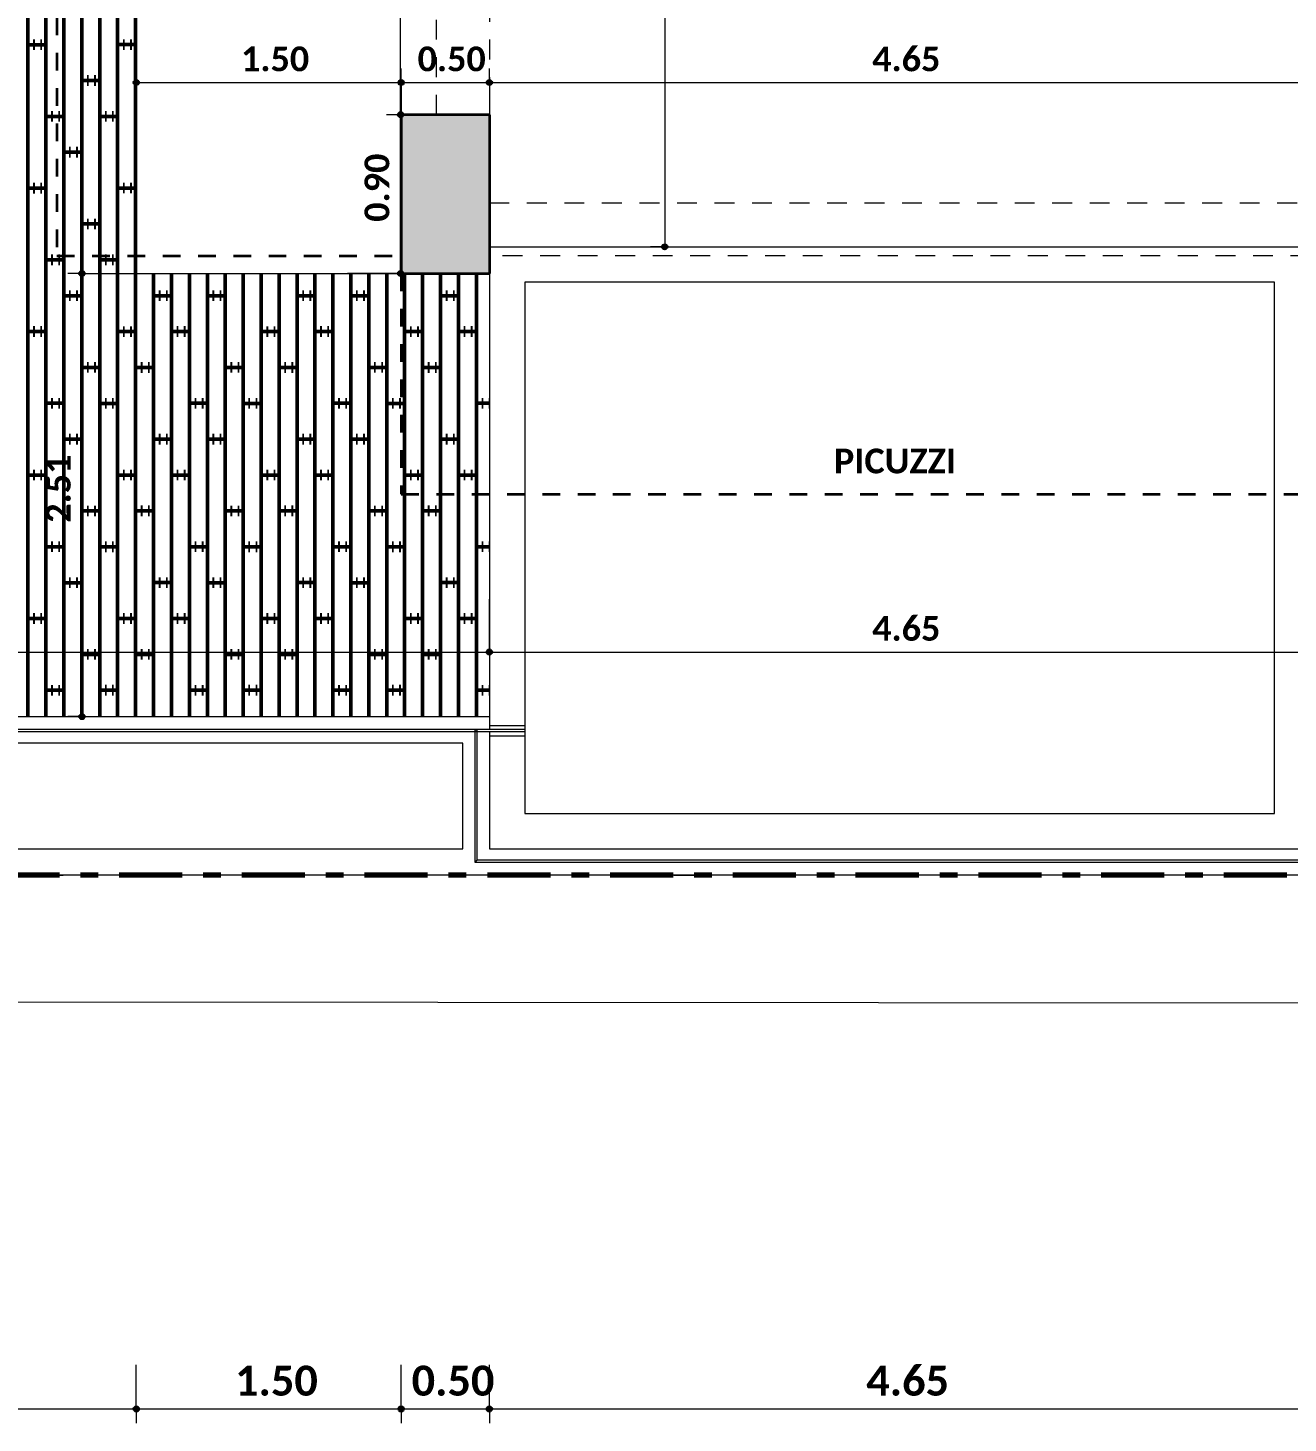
# Model space of a CAD drawing. Header units: metres. Extents: x -144 to 1000, y -717 to 29.
# Drawn here: x 500.57 to 507.7, y -574.64 to -566.73 of the extents above; entities that cross this region are included whole.
import ezdxf

# ---------------------------------------------------------------- set-up
doc = ezdxf.new("R2010")
doc.units = ezdxf.units.M
for name, pattern in [('Basculante', [0.11625, 0.075, -0.04125]), ('basculante modificado', [0.18, 0.1125, -0.0675]), ('Dash Dot 3_16_', [0.595313, 0.357187, -0.119063, 0, -0.119063])]:
    doc.linetypes.add(name, pattern=pattern)
doc.layers.get('0').update_dxf_attribs({"color": 1})
for name, color, linetype, lineweight in [('A-ANNO-DIMS', 1, 'Continuous', 9), ('A-DETL', 1, 'Continuous', 9), ('A-DETL-THIN', 1, 'Continuous', 9), ('A-FLOR', 2, 'Continuous', 9), ('A-FLOR-HRAL', 1, 'Continuous', 9), ('A-FLOR-PATT', 8, 'Continuous', 50), ('A-WALL', 4, 'Continuous', 9), ('G-ANNO-TEXT', 2, 'Continuous', 9), ('S-COLS', 7, 'Continuous', 9)]:
    doc.layers.add(name, color=color, linetype=linetype, lineweight=lineweight)
doc.styles.add('Calibri_B_1', font='calibrib.ttf', dxfattribs={"height": 0.135})
doc.styles.add('Calibri_B_4', font='calibrib.ttf', dxfattribs={"height": 0.1125})
doc.styles.add('Calibri_B_5', font='calibrib.ttf', dxfattribs={"height": 0.66})

# ---------------------------------------------------------------- blocks, each defined once
blk = doc.blocks.new('I')
at = {"layer": 'A-ANNO-DIMS', "lineweight": 25}
h = blk.add_hatch(color=256, dxfattribs=at)
edge = h.paths.add_edge_path()
edge.add_arc((497.4105, -505.378), 0.015, 0, 360)
h = blk.add_hatch(color=256, dxfattribs=at)
edge = h.paths.add_edge_path()
edge.add_arc((498.9107, -505.378), 0.015, 0, 360)
h = blk.add_hatch(color=256, dxfattribs=at)
edge = h.paths.add_edge_path()
edge.add_arc((498.9107, -505.378), 0.015, 0, 360)
h = blk.add_hatch(color=256, dxfattribs=at)
edge = h.paths.add_edge_path()
edge.add_arc((499.4107, -505.378), 0.015, 0, 360)
h = blk.add_hatch(color=256, dxfattribs=at)
edge = h.paths.add_edge_path()
edge.add_arc((499.4107, -505.378), 0.015, 0, 360)
h = blk.add_hatch(color=256, dxfattribs=at)
edge = h.paths.add_edge_path()
edge.add_arc((498.9075, -505.56), 0.015, 0, 360)
h = blk.add_hatch(color=256, dxfattribs=at)
edge = h.paths.add_edge_path()
edge.add_arc((498.9075, -505.56), 0.015, 0, 360)
h = blk.add_hatch(color=256, dxfattribs=at)
edge = h.paths.add_edge_path()
edge.add_arc((500.4036, -506.3084), 0.015, 0, 360)
h = blk.add_hatch(color=256, dxfattribs=at)
edge = h.paths.add_edge_path()
edge.add_arc((497.1026, -506.46), 0.015, 0, 360)
h = blk.add_hatch(color=256, dxfattribs=at)
edge = h.paths.add_edge_path()
edge.add_arc((497.1026, -506.46), 0.015, 0, 360)
h = blk.add_hatch(color=256, dxfattribs=at)
edge = h.paths.add_edge_path()
edge.add_arc((498.9075, -506.46), 0.015, 0, 360)
h = blk.add_hatch(color=256, dxfattribs=at)
edge = h.paths.add_edge_path()
edge.add_arc((499.4107, -508.6044), 0.015, 0, 360)
h = blk.add_hatch(color=256, dxfattribs=at)
edge = h.paths.add_edge_path()
edge.add_arc((499.4107, -508.6044), 0.015, 0, 360)
h = blk.add_hatch(color=256, dxfattribs=at)
edge = h.paths.add_edge_path()
edge.add_arc((497.1026, -508.97), 0.015, 0, 360)
h = blk.add_hatch(color=256, dxfattribs=at)
edge = h.paths.add_edge_path()
edge.add_arc((497.4105, -512.8929), 0.015, 0, 360)
h = blk.add_hatch(color=256, dxfattribs=at)
edge = h.paths.add_edge_path()
edge.add_arc((497.4105, -512.8929), 0.015, 0, 360)
h = blk.add_hatch(color=256, dxfattribs=at)
edge = h.paths.add_edge_path()
edge.add_arc((498.9107, -512.8929), 0.015, 0, 360)
h = blk.add_hatch(color=256, dxfattribs=at)
edge = h.paths.add_edge_path()
edge.add_arc((498.9107, -512.8929), 0.015, 0, 360)
h = blk.add_hatch(color=256, dxfattribs=at)
edge = h.paths.add_edge_path()
edge.add_arc((499.4107, -512.8929), 0.015, 0, 360)
h = blk.add_hatch(color=256, dxfattribs=at)
edge = h.paths.add_edge_path()
edge.add_arc((499.4107, -512.8929), 0.015, 0, 360)
at = {"layer": 'S-COLS', "true_color": 0x5b5b5b}
h = blk.add_hatch(color=251, dxfattribs=at)
h.paths.add_polyline_path([(498.9107, -506.46), (499.4107, -506.46), (499.4107, -505.56), (498.9107, -505.56), (498.9107, -506.3874)])
h.paths.add_polyline_path([(516.7105, -506.46), (517.2105, -506.46), (517.2105, -505.56), (516.7105, -505.56), (516.7105, -506.4599)])
h.paths.add_polyline_path([(506.7607, -506.4599), (507.1107, -506.4599), (507.1107, -505.5599), (506.6107, -505.5599), (506.6107, -506.4599)])
h.paths.add_polyline_path([(499.1855, -498.7599), (499.4106, -498.7599), (499.4106, -498.06), (498.9106, -498.06), (498.9106, -498.7599)])
h.paths.add_polyline_path([(517.2108, -498.7599), (517.2108, -498.06), (516.8108, -498.06), (516.8108, -498.7599), (517.0242, -498.7599)])
h.paths.add_polyline_path([(504.8107, -498.7599), (504.8103, -498.26), (503.1105, -498.26), (503.1105, -496.11), (504.8108, -496.11), (504.8103, -495.61), (502.8105, -495.6101), (502.8106, -498.7599), (504.8103, -498.7599)])
h.paths.add_polyline_path([(513.4108, -498.7599), (513.4106, -495.6099), (512.9108, -495.61), (512.9108, -498.7599), (513.4107, -498.7599)])
h.paths.add_polyline_path([(507.1107, -498.7599), (507.1107, -497.8599), (506.6107, -497.8599), (506.6107, -498.7599), (506.7617, -498.7599)])
h.paths.add_polyline_path([(506.6108, -496.51), (507.1108, -496.51), (507.1108, -495.61), (506.6108, -495.61), (506.6108, -496.11)])
h.paths.add_polyline_path([(499.1855, -496.31), (499.4105, -496.31), (499.4105, -495.6089), (498.9105, -495.61), (498.9105, -496.31)])
h.paths.add_polyline_path([(517.0864, -496.31), (517.2108, -496.31), (517.2108, -495.6089), (516.8108, -495.6089), (516.8108, -496.31), (517.0364, -496.31)])
h.paths.add_polyline_path([(516.7107, -487.61), (517.2107, -487.61), (517.2107, -486.7102), (516.7107, -486.7102), (516.7107, -486.7314)])
h.paths.add_polyline_path([(506.7617, -487.61), (507.1107, -487.61), (507.1107, -486.71), (506.6107, -486.71), (506.6107, -487.61), (506.6857, -487.61)])
h.paths.add_polyline_path([(499.92, -487.01), (500.0107, -487.01), (500.0107, -486.51), (499.1107, -486.51), (499.1107, -487.01), (499.8386, -487.01)])
at = {"layer": 'A-ANNO-DIMS'}
for p, q in [((497.1026, -500.4099), (497.1026, -506.46)), ((498.9075, -505.56), (498.9075, -500.4099)), ((500.4036, -500.4099), (500.4036, -506.3084)), ((497.4105, -505.378), (497.4105, -505.078)), ((498.9107, -505.378), (498.9107, -505.298)), ((498.9107, -505.378), (498.9107, -505.298)), ((499.4107, -505.378), (499.4107, -505.298)), ((499.4107, -505.378), (499.4107, -505.298)), ((497.4105, -505.378), (498.9107, -505.378)), ((497.4105, -505.378), (497.4105, -505.458)), ((498.9107, -505.378), (498.9107, -505.678)), ((498.9107, -505.378), (499.4107, -505.378)), ((498.9107, -505.378), (498.9107, -505.678)), ((499.4107, -505.378), (499.4107, -505.678)), ((499.4107, -505.378), (504.0605, -505.378)), ((499.4107, -505.378), (499.4107, -505.678)), ((498.9075, -505.56), (498.8275, -505.56)), ((498.9075, -505.56), (498.8275, -505.56)), ((498.9075, -506.46), (498.9075, -505.56)), ((498.9075, -505.56), (499.2075, -505.56)), ((498.9075, -505.56), (499.2075, -505.56)), ((500.4036, -506.3084), (500.3236, -506.3084)), ((500.4036, -506.3084), (500.7036, -506.3084)), ((497.1026, -506.46), (497.0226, -506.46)), ((497.1026, -506.46), (497.0226, -506.46)), ((497.1026, -506.46), (497.4026, -506.46)), ((497.1026, -506.46), (497.1026, -508.97)), ((497.1026, -506.46), (497.4026, -506.46)), ((498.9075, -506.46), (498.6075, -506.46)), ((498.9075, -506.46), (498.9875, -506.46)), ((499.4107, -508.6044), (499.4107, -508.3044)), ((499.4107, -508.6044), (499.4107, -508.3044)), ((493.7121, -508.6044), (499.4107, -508.6044)), ((499.4107, -508.6044), (499.4107, -508.6844)), ((499.4107, -508.6044), (504.0605, -508.6044)), ((499.4107, -508.6044), (499.4107, -508.6844)), ((496.7788, -508.97), (496.8588, -508.97)), ((497.1026, -508.97), (497.0226, -508.97)), ((497.1026, -508.97), (497.4026, -508.97)), ((497.4105, -512.8929), (497.4105, -512.6429)), ((497.4105, -512.8929), (497.4105, -512.6429)), ((498.9107, -512.8929), (498.9107, -512.6429)), ((498.9107, -512.8929), (498.9107, -512.6429)), ((499.4107, -512.8929), (499.4107, -512.6429)), ((499.4107, -512.8929), (499.4107, -512.6429)), ((493.497, -512.8929), (497.4105, -512.8929)), ((497.4105, -512.8929), (497.4105, -512.9729)), ((497.4105, -512.8929), (498.9107, -512.8929)), ((497.4105, -512.8929), (497.4105, -512.9729)), ((498.9107, -512.8929), (498.9107, -512.9729)), ((498.9107, -512.8929), (499.4107, -512.8929)), ((498.9107, -512.8929), (498.9107, -512.9729)), ((499.4107, -512.8929), (499.4107, -512.9729)), ((499.4107, -512.8929), (504.0605, -512.8929)), ((499.4107, -512.8929), (499.4107, -512.9729))]:
    blk.add_line(p, q, dxfattribs=at)
at = {"layer": 'A-ANNO-DIMS', "color": 5, "true_color": 0x0000ff}
blk.add_line((522.0056, -510.6083), (491.1437, -510.584), dxfattribs=at)
at = {"layer": 'A-ANNO-DIMS', "lineweight": 25}
for centre in [(497.4105, -505.378), (498.9107, -505.378), (498.9107, -505.378), (499.4107, -505.378), (499.4107, -505.378), (498.9075, -505.56), (498.9075, -505.56), (500.4036, -506.3084), (497.1026, -506.46), (497.1026, -506.46), (498.9075, -506.46), (499.4107, -508.6044), (499.4107, -508.6044), (497.1026, -508.97), (497.4105, -512.8929), (497.4105, -512.8929), (498.9107, -512.8929), (498.9107, -512.8929), (499.4107, -512.8929), (499.4107, -512.8929)]:
    blk.add_circle(centre, 0.015, dxfattribs=at)
at = {"layer": 'A-DETL', "color": 7, "linetype": 'Basculante', "lineweight": 35}
for p, q in [((496.9605, -498.6099), (496.9605, -506.3589)), ((496.9605, -506.3589), (498.9107, -506.3589)), ((498.9107, -506.46), (498.9107, -507.7099)), ((498.9107, -507.7099), (517.2105, -507.7099))]:
    blk.add_line(p, q, dxfattribs=at)
at = {"layer": 'A-DETL', "color": 7, "linetype": 'basculante modificado'}
for p, q in [((499.1107, -505.5599), (499.1107, -498.7599)), ((499.4107, -498.7599), (499.4107, -505.5599)), ((499.4107, -506.0589), (506.6107, -506.0589)), ((506.6107, -506.3589), (499.4107, -506.3589))]:
    blk.add_line(p, q, dxfattribs=at)
at = {"layer": 'A-DETL', "color": 253, "true_color": 0xb6b6b6}
for p, q in [((500.5341, -507.7099), (500.5741, -507.7099)), ((496.9357, -509.8685), (496.9957, -509.8685)), ((496.9357, -509.8685), (496.9957, -509.8685)), ((500.4557, -509.8685), (500.6557, -509.8685)), ((500.4557, -509.8685), (500.6557, -509.8685))]:
    blk.add_line(p, q, dxfattribs=at)
at = {"layer": 'A-DETL', "color": 7, "linetype": 'Dash Dot 3_16_', "lineweight": 70}
blk.add_line((522.0062, -509.8685), (491.1443, -509.8685), dxfattribs=at)
at = {"layer": 'A-DETL-THIN'}
for p, q in [((503.8571, -506.5084), (499.6107, -506.5084)), ((499.6107, -506.5084), (499.6107, -509.5185)), ((503.8571, -509.5185), (503.8571, -506.5084)), ((499.6107, -509.5185), (503.8571, -509.5185))]:
    blk.add_line(p, q, dxfattribs=at)
at = {"layer": 'A-FLOR'}
for p, q in [((497.4105, -500.4099), (497.4105, -506.46)), ((497.4105, -506.46), (498.9107, -506.46)), ((499.4107, -506.46), (499.4107, -508.97))]:
    blk.add_line(p, q, dxfattribs=at)
at = {"layer": 'A-FLOR-HRAL'}
for p, q in [((499.6107, -509.044), (493.6119, -509.044)), ((499.3297, -509.045), (499.3417, -509.045)), ((499.3297, -509.796), (499.3297, -509.045)), ((499.3417, -509.784), (499.3417, -509.045)), ((499.4107, -509.02), (499.6107, -509.02)), ((499.6107, -509.056), (493.596, -509.056)), ((499.4107, -509.08), (499.6107, -509.08)), ((499.3297, -509.796), (499.3417, -509.784)), ((504.1457, -509.796), (499.3297, -509.796)), ((504.1337, -509.784), (499.3417, -509.784))]:
    blk.add_line(p, q, dxfattribs=at)
at = {"layer": 'A-FLOR-PATT', "color": 8, "true_color": 0x808080, "transparency": 33554559}
for p, q in [((496.7971, -499.3599), (496.7971, -508.97)), ((496.8987, -499.3599), (496.8987, -508.97)), ((497.0003, -499.3599), (497.0003, -508.97)), ((497.1019, -499.3599), (497.1019, -508.97)), ((497.2035, -499.3599), (497.2035, -508.97)), ((497.3051, -499.3599), (497.3051, -508.97)), ((497.4067, -499.3599), (497.4067, -508.97)), ((496.7971, -505.1637), (496.8987, -505.1637)), ((496.8271, -505.1429), (496.8355, -505.1429)), ((496.8678, -505.1429), (496.8761, -505.1429)), ((497.3045, -505.1633), (497.4061, -505.1633)), ((497.3355, -505.1433), (497.3439, -505.1433)), ((497.3762, -505.1433), (497.3845, -505.1433)), ((496.8271, -505.1837), (496.8355, -505.1837)), ((496.8678, -505.1837), (496.8761, -505.1837)), ((497.3355, -505.1833), (497.3439, -505.1833)), ((497.3762, -505.1833), (497.3845, -505.1833)), ((497.1013, -505.3665), (497.2029, -505.3665)), ((497.1323, -505.3465), (497.1407, -505.3465)), ((497.1323, -505.3865), (497.1407, -505.3865)), ((497.173, -505.3465), (497.1813, -505.3465)), ((497.173, -505.3865), (497.1813, -505.3865)), ((497.4067, -505.3669), (497.4105, -505.3669)), ((496.8981, -505.5697), (496.9997, -505.5697)), ((496.9291, -505.5497), (496.9375, -505.5497)), ((496.9698, -505.5497), (496.9781, -505.5497)), ((497.2035, -505.5701), (497.3051, -505.5701)), ((497.2335, -505.5493), (497.2419, -505.5493)), ((497.2742, -505.5493), (497.2825, -505.5493)), ((496.9291, -505.5897), (496.9375, -505.5897)), ((496.9698, -505.5897), (496.9781, -505.5897)), ((497.2335, -505.5901), (497.2419, -505.5901)), ((497.2742, -505.5901), (497.2825, -505.5901)), ((497.0003, -505.7733), (497.1019, -505.7733)), ((497.0303, -505.7525), (497.0387, -505.7525)), ((497.0303, -505.7933), (497.0387, -505.7933)), ((497.071, -505.7525), (497.0793, -505.7525)), ((497.071, -505.7933), (497.0793, -505.7933)), ((496.8271, -505.9557), (496.8355, -505.9557)), ((496.8678, -505.9557), (496.8761, -505.9557)), ((497.3355, -505.9561), (497.3439, -505.9561)), ((497.3762, -505.9561), (497.3845, -505.9561)), ((496.7971, -505.9765), (496.8987, -505.9765)), ((496.8271, -505.9965), (496.8355, -505.9965)), ((496.8678, -505.9965), (496.8761, -505.9965)), ((497.3045, -505.9761), (497.4061, -505.9761)), ((497.3355, -505.9961), (497.3439, -505.9961)), ((497.3762, -505.9961), (497.3845, -505.9961)), ((497.1013, -506.1793), (497.2029, -506.1793)), ((497.1323, -506.1593), (497.1407, -506.1593)), ((497.1323, -506.1993), (497.1407, -506.1993)), ((497.173, -506.1593), (497.1813, -506.1593)), ((497.173, -506.1993), (497.1813, -506.1993)), ((497.4067, -506.1797), (497.4105, -506.1797)), ((496.8981, -506.3825), (496.9997, -506.3825)), ((496.9291, -506.3625), (496.9375, -506.3625)), ((496.9291, -506.4025), (496.9375, -506.4025)), ((496.9698, -506.3625), (496.9781, -506.3625)), ((496.9698, -506.4025), (496.9781, -506.4025)), ((497.2035, -506.3829), (497.3051, -506.3829)), ((497.2335, -506.3621), (497.2419, -506.3621)), ((497.2335, -506.4029), (497.2419, -506.4029)), ((497.2742, -506.3621), (497.2825, -506.3621)), ((497.2742, -506.4029), (497.2825, -506.4029)), ((497.5083, -506.46), (497.5083, -508.97)), ((497.6099, -506.46), (497.6099, -508.97)), ((497.7115, -506.46), (497.7115, -508.97)), ((497.8131, -506.46), (497.8131, -508.97)), ((497.9147, -506.46), (497.9147, -508.97)), ((498.0163, -506.46), (498.0163, -508.97)), ((498.1179, -506.46), (498.1179, -508.97)), ((498.2195, -506.46), (498.2195, -508.97)), ((498.3211, -506.46), (498.3211, -508.97)), ((498.4227, -506.46), (498.4227, -508.97)), ((498.5243, -506.46), (498.5243, -508.97)), ((498.6259, -506.46), (498.6259, -508.97)), ((498.7275, -506.46), (498.7275, -508.97)), ((498.8291, -506.46), (498.8291, -508.97)), ((498.9307, -506.46), (498.9307, -508.97)), ((499.0323, -506.46), (499.0323, -508.97)), ((499.1339, -506.46), (499.1339, -508.97)), ((499.2355, -506.46), (499.2355, -508.97)), ((499.3371, -506.46), (499.3371, -508.97)), ((497.0003, -506.5861), (497.1019, -506.5861)), ((497.0303, -506.5653), (497.0387, -506.5653)), ((497.071, -506.5653), (497.0793, -506.5653)), ((497.5077, -506.5857), (497.6093, -506.5857)), ((497.5387, -506.5657), (497.5471, -506.5657)), ((497.5794, -506.5657), (497.5877, -506.5657)), ((497.8131, -506.5861), (497.9147, -506.5861)), ((497.8431, -506.5653), (497.8515, -506.5653)), ((497.8838, -506.5653), (497.8921, -506.5653)), ((498.3205, -506.5857), (498.4221, -506.5857)), ((498.3515, -506.5657), (498.3599, -506.5657)), ((498.3922, -506.5657), (498.4005, -506.5657)), ((498.6259, -506.5861), (498.7275, -506.5861)), ((498.6559, -506.5653), (498.6643, -506.5653)), ((498.6966, -506.5653), (498.7049, -506.5653)), ((499.1333, -506.5857), (499.2349, -506.5857)), ((499.1643, -506.5657), (499.1727, -506.5657)), ((499.205, -506.5657), (499.2133, -506.5657)), ((497.0303, -506.6061), (497.0387, -506.6061)), ((497.071, -506.6061), (497.0793, -506.6061)), ((497.5387, -506.6057), (497.5471, -506.6057)), ((497.5794, -506.6057), (497.5877, -506.6057)), ((497.8431, -506.6061), (497.8515, -506.6061)), ((497.8838, -506.6061), (497.8921, -506.6061)), ((498.3515, -506.6057), (498.3599, -506.6057)), ((498.3922, -506.6057), (498.4005, -506.6057)), ((498.6559, -506.6061), (498.6643, -506.6061)), ((498.6966, -506.6061), (498.7049, -506.6061)), ((499.1643, -506.6057), (499.1727, -506.6057)), ((499.205, -506.6057), (499.2133, -506.6057)), ((496.7971, -506.7893), (496.8987, -506.7893)), ((496.8271, -506.7685), (496.8355, -506.7685)), ((496.8271, -506.8093), (496.8355, -506.8093)), ((496.8678, -506.7685), (496.8761, -506.7685)), ((496.8678, -506.8093), (496.8761, -506.8093)), ((497.3045, -506.7889), (497.4061, -506.7889)), ((497.3355, -506.7689), (497.3439, -506.7689)), ((497.3355, -506.8089), (497.3439, -506.8089)), ((497.3762, -506.7689), (497.3845, -506.7689)), ((497.3762, -506.8089), (497.3845, -506.8089)), ((497.6099, -506.7893), (497.7115, -506.7893)), ((497.6399, -506.7685), (497.6483, -506.7685)), ((497.6399, -506.8093), (497.6483, -506.8093)), ((497.6806, -506.7685), (497.6889, -506.7685)), ((497.6806, -506.8093), (497.6889, -506.8093)), ((498.1173, -506.7889), (498.2189, -506.7889)), ((498.1483, -506.7689), (498.1567, -506.7689)), ((498.1483, -506.8089), (498.1567, -506.8089)), ((498.189, -506.7689), (498.1973, -506.7689)), ((498.189, -506.8089), (498.1973, -506.8089)), ((498.4227, -506.7893), (498.5243, -506.7893)), ((498.4527, -506.7685), (498.4611, -506.7685)), ((498.4527, -506.8093), (498.4611, -506.8093)), ((498.4934, -506.7685), (498.5017, -506.7685)), ((498.4934, -506.8093), (498.5017, -506.8093)), ((498.9301, -506.7889), (499.0317, -506.7889)), ((498.9611, -506.7689), (498.9695, -506.7689)), ((498.9611, -506.8089), (498.9695, -506.8089)), ((499.0018, -506.7689), (499.0101, -506.7689)), ((499.0018, -506.8089), (499.0101, -506.8089)), ((499.2355, -506.7893), (499.3371, -506.7893)), ((499.2655, -506.7685), (499.2739, -506.7685)), ((499.2655, -506.8093), (499.2739, -506.8093)), ((499.3062, -506.7685), (499.3145, -506.7685)), ((499.3062, -506.8093), (499.3145, -506.8093)), ((497.1013, -506.9921), (497.2029, -506.9921)), ((497.1323, -506.9721), (497.1407, -506.9721)), ((497.173, -506.9721), (497.1813, -506.9721)), ((497.4067, -506.9925), (497.5083, -506.9925)), ((497.4367, -506.9717), (497.4451, -506.9717)), ((497.4774, -506.9717), (497.4857, -506.9717)), ((497.9141, -506.9921), (498.0157, -506.9921)), ((497.9451, -506.9721), (497.9535, -506.9721)), ((497.9858, -506.9721), (497.9941, -506.9721)), ((498.2195, -506.9925), (498.3211, -506.9925)), ((498.2495, -506.9717), (498.2579, -506.9717)), ((498.2902, -506.9717), (498.2985, -506.9717)), ((498.7269, -506.9921), (498.8285, -506.9921)), ((498.7579, -506.9721), (498.7663, -506.9721)), ((498.7986, -506.9721), (498.8069, -506.9721)), ((499.0323, -506.9925), (499.1339, -506.9925)), ((499.0623, -506.9717), (499.0707, -506.9717)), ((499.103, -506.9717), (499.1113, -506.9717)), ((497.1323, -507.0121), (497.1407, -507.0121)), ((497.173, -507.0121), (497.1813, -507.0121)), ((497.4367, -507.0125), (497.4451, -507.0125)), ((497.4774, -507.0125), (497.4857, -507.0125)), ((497.9451, -507.0121), (497.9535, -507.0121)), ((497.9858, -507.0121), (497.9941, -507.0121)), ((498.2495, -507.0125), (498.2579, -507.0125)), ((498.2902, -507.0125), (498.2985, -507.0125)), ((498.7579, -507.0121), (498.7663, -507.0121)), ((498.7986, -507.0121), (498.8069, -507.0121)), ((499.0623, -507.0125), (499.0707, -507.0125)), ((499.103, -507.0125), (499.1113, -507.0125)), ((496.8981, -507.1953), (496.9997, -507.1953)), ((496.9291, -507.1753), (496.9375, -507.1753)), ((496.9291, -507.2153), (496.9375, -507.2153)), ((496.9698, -507.1753), (496.9781, -507.1753)), ((496.9698, -507.2153), (496.9781, -507.2153)), ((497.2035, -507.1957), (497.3051, -507.1957)), ((497.2335, -507.1749), (497.2419, -507.1749)), ((497.2335, -507.2157), (497.2419, -507.2157)), ((497.2742, -507.1749), (497.2825, -507.1749)), ((497.2742, -507.2157), (497.2825, -507.2157)), ((497.7109, -507.1953), (497.8125, -507.1953)), ((497.7419, -507.1753), (497.7503, -507.1753)), ((497.7419, -507.2153), (497.7503, -507.2153)), ((497.7826, -507.1753), (497.7909, -507.1753)), ((497.7826, -507.2153), (497.7909, -507.2153)), ((498.0163, -507.1957), (498.1179, -507.1957)), ((498.0463, -507.1749), (498.0547, -507.1749)), ((498.0463, -507.2157), (498.0547, -507.2157)), ((498.087, -507.1749), (498.0953, -507.1749)), ((498.087, -507.2157), (498.0953, -507.2157)), ((498.5237, -507.1953), (498.6253, -507.1953)), ((498.5547, -507.1753), (498.5631, -507.1753)), ((498.5547, -507.2153), (498.5631, -507.2153)), ((498.5954, -507.1753), (498.6037, -507.1753)), ((498.5954, -507.2153), (498.6037, -507.2153)), ((498.8291, -507.1957), (498.9307, -507.1957)), ((498.8591, -507.1749), (498.8675, -507.1749)), ((498.8591, -507.2157), (498.8675, -507.2157)), ((498.8998, -507.1749), (498.9081, -507.1749)), ((498.8998, -507.2157), (498.9081, -507.2157)), ((499.3365, -507.1953), (499.4107, -507.1953)), ((499.3675, -507.1753), (499.3759, -507.1753)), ((499.3675, -507.2153), (499.3759, -507.2153)), ((499.4082, -507.1753), (499.4107, -507.1753)), ((499.4082, -507.2153), (499.4107, -507.2153)), ((497.0303, -507.3781), (497.0387, -507.3781)), ((497.071, -507.3781), (497.0793, -507.3781)), ((497.5387, -507.3785), (497.5471, -507.3785)), ((497.5794, -507.3785), (497.5877, -507.3785)), ((497.8431, -507.3781), (497.8515, -507.3781)), ((497.8838, -507.3781), (497.8921, -507.3781)), ((498.3515, -507.3785), (498.3599, -507.3785)), ((498.3922, -507.3785), (498.4005, -507.3785)), ((498.6559, -507.3781), (498.6643, -507.3781)), ((498.6966, -507.3781), (498.7049, -507.3781)), ((499.1643, -507.3785), (499.1727, -507.3785)), ((499.205, -507.3785), (499.2133, -507.3785)), ((497.0003, -507.3989), (497.1019, -507.3989)), ((497.0303, -507.4189), (497.0387, -507.4189)), ((497.071, -507.4189), (497.0793, -507.4189)), ((497.5077, -507.3985), (497.6093, -507.3985)), ((497.5387, -507.4185), (497.5471, -507.4185)), ((497.5794, -507.4185), (497.5877, -507.4185)), ((497.8131, -507.3989), (497.9147, -507.3989)), ((497.8431, -507.4189), (497.8515, -507.4189)), ((497.8838, -507.4189), (497.8921, -507.4189)), ((498.3205, -507.3985), (498.4221, -507.3985)), ((498.3515, -507.4185), (498.3599, -507.4185)), ((498.3922, -507.4185), (498.4005, -507.4185)), ((498.6259, -507.3989), (498.7275, -507.3989)), ((498.6559, -507.4189), (498.6643, -507.4189)), ((498.6966, -507.4189), (498.7049, -507.4189)), ((499.1333, -507.3985), (499.2349, -507.3985)), ((499.1643, -507.4185), (499.1727, -507.4185)), ((499.205, -507.4185), (499.2133, -507.4185)), ((496.7971, -507.6021), (496.8987, -507.6021)), ((496.8271, -507.5813), (496.8355, -507.5813)), ((496.8271, -507.6221), (496.8355, -507.6221)), ((496.8678, -507.5813), (496.8761, -507.5813)), ((496.8678, -507.6221), (496.8761, -507.6221)), ((497.3045, -507.6017), (497.4061, -507.6017)), ((497.3355, -507.5817), (497.3439, -507.5817)), ((497.3355, -507.6217), (497.3439, -507.6217)), ((497.3762, -507.5817), (497.3845, -507.5817)), ((497.3762, -507.6217), (497.3845, -507.6217)), ((497.6099, -507.6021), (497.7115, -507.6021)), ((497.6399, -507.5813), (497.6483, -507.5813)), ((497.6399, -507.6221), (497.6483, -507.6221)), ((497.6806, -507.5813), (497.6889, -507.5813)), ((497.6806, -507.6221), (497.6889, -507.6221)), ((498.1173, -507.6017), (498.2189, -507.6017)), ((498.1483, -507.5817), (498.1567, -507.5817)), ((498.1483, -507.6217), (498.1567, -507.6217)), ((498.189, -507.5817), (498.1973, -507.5817)), ((498.189, -507.6217), (498.1973, -507.6217)), ((498.4227, -507.6021), (498.5243, -507.6021)), ((498.4527, -507.5813), (498.4611, -507.5813)), ((498.4527, -507.6221), (498.4611, -507.6221)), ((498.4934, -507.5813), (498.5017, -507.5813)), ((498.4934, -507.6221), (498.5017, -507.6221)), ((498.9301, -507.6017), (499.0317, -507.6017)), ((498.9611, -507.5817), (498.9695, -507.5817)), ((498.9611, -507.6217), (498.9695, -507.6217)), ((499.0018, -507.5817), (499.0101, -507.5817)), ((499.0018, -507.6217), (499.0101, -507.6217)), ((499.2355, -507.6021), (499.3371, -507.6021)), ((499.2655, -507.5813), (499.2739, -507.5813)), ((499.2655, -507.6221), (499.2739, -507.6221)), ((499.3062, -507.5813), (499.3145, -507.5813)), ((499.3062, -507.6221), (499.3145, -507.6221)), ((497.4367, -507.7845), (497.4451, -507.7845)), ((497.4774, -507.7845), (497.4857, -507.7845)), ((498.2495, -507.7845), (498.2579, -507.7845)), ((498.2902, -507.7845), (498.2985, -507.7845)), ((499.0623, -507.7845), (499.0707, -507.7845)), ((499.103, -507.7845), (499.1113, -507.7845)), ((497.1013, -507.8049), (497.2029, -507.8049)), ((497.1323, -507.7849), (497.1407, -507.7849)), ((497.1323, -507.8249), (497.1407, -507.8249)), ((497.173, -507.7849), (497.1813, -507.7849)), ((497.173, -507.8249), (497.1813, -507.8249)), ((497.4067, -507.8053), (497.5083, -507.8053)), ((497.4367, -507.8253), (497.4451, -507.8253)), ((497.4774, -507.8253), (497.4857, -507.8253)), ((497.9141, -507.8049), (498.0157, -507.8049)), ((497.9451, -507.7849), (497.9535, -507.7849)), ((497.9451, -507.8249), (497.9535, -507.8249)), ((497.9858, -507.7849), (497.9941, -507.7849)), ((497.9858, -507.8249), (497.9941, -507.8249)), ((498.2195, -507.8053), (498.3211, -507.8053)), ((498.2495, -507.8253), (498.2579, -507.8253)), ((498.2902, -507.8253), (498.2985, -507.8253)), ((498.7269, -507.8049), (498.8285, -507.8049)), ((498.7579, -507.7849), (498.7663, -507.7849)), ((498.7579, -507.8249), (498.7663, -507.8249)), ((498.7986, -507.7849), (498.8069, -507.7849)), ((498.7986, -507.8249), (498.8069, -507.8249)), ((499.0323, -507.8053), (499.1339, -507.8053)), ((499.0623, -507.8253), (499.0707, -507.8253)), ((499.103, -507.8253), (499.1113, -507.8253)), ((496.8981, -508.0081), (496.9997, -508.0081)), ((496.9291, -507.9881), (496.9375, -507.9881)), ((496.9698, -507.9881), (496.9781, -507.9881)), ((497.2035, -508.0085), (497.3051, -508.0085)), ((497.2335, -507.9877), (497.2419, -507.9877)), ((497.2742, -507.9877), (497.2825, -507.9877)), ((497.7109, -508.0081), (497.8125, -508.0081)), ((497.7419, -507.9881), (497.7503, -507.9881)), ((497.7826, -507.9881), (497.7909, -507.9881)), ((498.0163, -508.0085), (498.1179, -508.0085)), ((498.0463, -507.9877), (498.0547, -507.9877)), ((498.087, -507.9877), (498.0953, -507.9877)), ((498.5237, -508.0081), (498.6253, -508.0081)), ((498.5547, -507.9881), (498.5631, -507.9881)), ((498.5954, -507.9881), (498.6037, -507.9881)), ((498.8291, -508.0085), (498.9307, -508.0085)), ((498.8591, -507.9877), (498.8675, -507.9877)), ((498.8998, -507.9877), (498.9081, -507.9877)), ((499.3365, -508.0081), (499.4107, -508.0081)), ((499.3675, -507.9881), (499.3759, -507.9881)), ((499.4082, -507.9881), (499.4107, -507.9881)), ((496.9291, -508.0281), (496.9375, -508.0281)), ((496.9698, -508.0281), (496.9781, -508.0281)), ((497.2335, -508.0285), (497.2419, -508.0285)), ((497.2742, -508.0285), (497.2825, -508.0285)), ((497.7419, -508.0281), (497.7503, -508.0281)), ((497.7826, -508.0281), (497.7909, -508.0281)), ((498.0463, -508.0285), (498.0547, -508.0285)), ((498.087, -508.0285), (498.0953, -508.0285)), ((498.5547, -508.0281), (498.5631, -508.0281)), ((498.5954, -508.0281), (498.6037, -508.0281)), ((498.8591, -508.0285), (498.8675, -508.0285)), ((498.8998, -508.0285), (498.9081, -508.0285)), ((499.3675, -508.0281), (499.3759, -508.0281)), ((499.4082, -508.0281), (499.4107, -508.0281)), ((497.0003, -508.2117), (497.1019, -508.2117)), ((497.0303, -508.1909), (497.0387, -508.1909)), ((497.0303, -508.2317), (497.0387, -508.2317)), ((497.071, -508.1909), (497.0793, -508.1909)), ((497.071, -508.2317), (497.0793, -508.2317)), ((497.5077, -508.2113), (497.6093, -508.2113)), ((497.5387, -508.1913), (497.5471, -508.1913)), ((497.5387, -508.2313), (497.5471, -508.2313)), ((497.5794, -508.1913), (497.5877, -508.1913)), ((497.5794, -508.2313), (497.5877, -508.2313)), ((497.8131, -508.2117), (497.9147, -508.2117)), ((497.8431, -508.1909), (497.8515, -508.1909)), ((497.8431, -508.2317), (497.8515, -508.2317)), ((497.8838, -508.1909), (497.8921, -508.1909)), ((497.8838, -508.2317), (497.8921, -508.2317)), ((498.3205, -508.2113), (498.4221, -508.2113)), ((498.3515, -508.1913), (498.3599, -508.1913)), ((498.3515, -508.2313), (498.3599, -508.2313)), ((498.3922, -508.1913), (498.4005, -508.1913)), ((498.3922, -508.2313), (498.4005, -508.2313)), ((498.6259, -508.2117), (498.7275, -508.2117)), ((498.6559, -508.1909), (498.6643, -508.1909)), ((498.6559, -508.2317), (498.6643, -508.2317)), ((498.6966, -508.1909), (498.7049, -508.1909)), ((498.6966, -508.2317), (498.7049, -508.2317)), ((499.1333, -508.2113), (499.2349, -508.2113)), ((499.1643, -508.1913), (499.1727, -508.1913)), ((499.1643, -508.2313), (499.1727, -508.2313)), ((499.205, -508.1913), (499.2133, -508.1913)), ((499.205, -508.2313), (499.2133, -508.2313)), ((496.7971, -508.4149), (496.8987, -508.4149)), ((496.8271, -508.3941), (496.8355, -508.3941)), ((496.8678, -508.3941), (496.8761, -508.3941)), ((497.3045, -508.4145), (497.4061, -508.4145)), ((497.3355, -508.3945), (497.3439, -508.3945)), ((497.3762, -508.3945), (497.3845, -508.3945)), ((497.6099, -508.4149), (497.7115, -508.4149)), ((497.6399, -508.3941), (497.6483, -508.3941)), ((497.6806, -508.3941), (497.6889, -508.3941)), ((498.1173, -508.4145), (498.2189, -508.4145)), ((498.1483, -508.3945), (498.1567, -508.3945)), ((498.189, -508.3945), (498.1973, -508.3945)), ((498.4227, -508.4149), (498.5243, -508.4149)), ((498.4527, -508.3941), (498.4611, -508.3941)), ((498.4934, -508.3941), (498.5017, -508.3941)), ((498.9301, -508.4145), (499.0317, -508.4145)), ((498.9611, -508.3945), (498.9695, -508.3945)), ((499.0018, -508.3945), (499.0101, -508.3945)), ((499.2355, -508.4149), (499.3371, -508.4149)), ((499.2655, -508.3941), (499.2739, -508.3941)), ((499.3062, -508.3941), (499.3145, -508.3941)), ((496.8271, -508.4349), (496.8355, -508.4349)), ((496.8678, -508.4349), (496.8761, -508.4349)), ((497.3355, -508.4345), (497.3439, -508.4345)), ((497.3762, -508.4345), (497.3845, -508.4345)), ((497.6399, -508.4349), (497.6483, -508.4349)), ((497.6806, -508.4349), (497.6889, -508.4349)), ((498.1483, -508.4345), (498.1567, -508.4345)), ((498.189, -508.4345), (498.1973, -508.4345)), ((498.4527, -508.4349), (498.4611, -508.4349)), ((498.4934, -508.4349), (498.5017, -508.4349)), ((498.9611, -508.4345), (498.9695, -508.4345)), ((499.0018, -508.4345), (499.0101, -508.4345)), ((499.2655, -508.4349), (499.2739, -508.4349)), ((499.3062, -508.4349), (499.3145, -508.4349)), ((497.1013, -508.6177), (497.2029, -508.6177)), ((497.1323, -508.5977), (497.1407, -508.5977)), ((497.1323, -508.6377), (497.1407, -508.6377)), ((497.173, -508.5977), (497.1813, -508.5977)), ((497.173, -508.6377), (497.1813, -508.6377)), ((497.4067, -508.6181), (497.5083, -508.6181)), ((497.4367, -508.5973), (497.4451, -508.5973)), ((497.4367, -508.6381), (497.4451, -508.6381)), ((497.4774, -508.5973), (497.4857, -508.5973)), ((497.4774, -508.6381), (497.4857, -508.6381)), ((497.9141, -508.6177), (498.0157, -508.6177)), ((497.9451, -508.5977), (497.9535, -508.5977)), ((497.9451, -508.6377), (497.9535, -508.6377)), ((497.9858, -508.5977), (497.9941, -508.5977)), ((497.9858, -508.6377), (497.9941, -508.6377)), ((498.2195, -508.6181), (498.3211, -508.6181)), ((498.2495, -508.5973), (498.2579, -508.5973)), ((498.2495, -508.6381), (498.2579, -508.6381)), ((498.2902, -508.5973), (498.2985, -508.5973)), ((498.2902, -508.6381), (498.2985, -508.6381)), ((498.7269, -508.6177), (498.8285, -508.6177)), ((498.7579, -508.5977), (498.7663, -508.5977)), ((498.7579, -508.6377), (498.7663, -508.6377)), ((498.7986, -508.5977), (498.8069, -508.5977)), ((498.7986, -508.6377), (498.8069, -508.6377)), ((499.0323, -508.6181), (499.1339, -508.6181)), ((499.0623, -508.5973), (499.0707, -508.5973)), ((499.0623, -508.6381), (499.0707, -508.6381)), ((499.103, -508.5973), (499.1113, -508.5973)), ((499.103, -508.6381), (499.1113, -508.6381)), ((496.9291, -508.8009), (496.9375, -508.8009)), ((496.9698, -508.8009), (496.9781, -508.8009)), ((497.2335, -508.8005), (497.2419, -508.8005)), ((497.2742, -508.8005), (497.2825, -508.8005)), ((497.7419, -508.8009), (497.7503, -508.8009)), ((497.7826, -508.8009), (497.7909, -508.8009)), ((498.0463, -508.8005), (498.0547, -508.8005)), ((498.087, -508.8005), (498.0953, -508.8005)), ((498.5547, -508.8009), (498.5631, -508.8009)), ((498.5954, -508.8009), (498.6037, -508.8009)), ((498.8591, -508.8005), (498.8675, -508.8005)), ((498.8998, -508.8005), (498.9081, -508.8005)), ((499.3675, -508.8009), (499.3759, -508.8009)), ((499.4082, -508.8009), (499.4107, -508.8009)), ((496.8981, -508.8209), (496.9997, -508.8209)), ((496.9291, -508.8409), (496.9375, -508.8409)), ((496.9698, -508.8409), (496.9781, -508.8409)), ((497.2035, -508.8213), (497.3051, -508.8213)), ((497.2335, -508.8413), (497.2419, -508.8413)), ((497.2742, -508.8413), (497.2825, -508.8413)), ((497.7109, -508.8209), (497.8125, -508.8209)), ((497.7419, -508.8409), (497.7503, -508.8409)), ((497.7826, -508.8409), (497.7909, -508.8409)), ((498.0163, -508.8213), (498.1179, -508.8213)), ((498.0463, -508.8413), (498.0547, -508.8413)), ((498.087, -508.8413), (498.0953, -508.8413)), ((498.5237, -508.8209), (498.6253, -508.8209)), ((498.5547, -508.8409), (498.5631, -508.8409)), ((498.5954, -508.8409), (498.6037, -508.8409)), ((498.8291, -508.8213), (498.9307, -508.8213)), ((498.8591, -508.8413), (498.8675, -508.8413)), ((498.8998, -508.8413), (498.9081, -508.8413)), ((499.3365, -508.8209), (499.4107, -508.8209)), ((499.3675, -508.8409), (499.3759, -508.8409)), ((499.4082, -508.8409), (499.4107, -508.8409))]:
    blk.add_line(p, q, dxfattribs=at)
at = {"layer": 'A-WALL'}
for p, q in [((499.4132, -506.3084), (504.0571, -506.3084)), ((499.4132, -509.02), (499.4132, -506.3084)), ((493.7121, -508.97), (499.4107, -508.97)), ((499.4107, -508.97), (499.4107, -509.044)), ((499.2607, -509.12), (493.669, -509.12)), ((499.2607, -509.7185), (499.2607, -509.12)), ((499.4107, -509.056), (499.4107, -509.7185)), ((499.4132, -509.7185), (499.4132, -509.08)), ((493.497, -509.7185), (499.2607, -509.7185)), ((499.4107, -509.7185), (504.0605, -509.7185)), ((518.3607, -509.8685), (493.2979, -509.8685))]:
    blk.add_line(p, q, dxfattribs=at)
at = {"layer": 'S-COLS', "lineweight": 35}
for p, q in [((499.4107, -505.56), (498.9107, -505.56)), ((498.9107, -505.56), (498.9107, -506.46)), ((499.4107, -505.56), (499.4107, -506.46)), ((498.9107, -506.46), (499.4107, -506.46))]:
    blk.add_line(p, q, dxfattribs=at)
at = {"layer": 'A-ANNO-DIMS', "attachment_point": 1, "line_spacing_factor": 1.158048}
for s, insert, char_height, width, style in [('1.50', (498.0039, -505.1739), 0.14, 0.376134, 'Calibri_B_5'), ('0.50', (499.004, -505.1739), 0.14, 0.376134, 'Calibri_B_5'), ('4.65', (501.5789, -505.1739), 0.14, 0.376134, 'Calibri_B_5'), ('4.65', (501.5789, -508.4003), 0.14, 0.376134, 'Calibri_B_5'), ('1.50', (497.9703, -512.6473), 0.17, 0.456734, 'Calibri_B_4'), ('0.50', (498.9704, -512.6473), 0.17, 0.456734, 'Calibri_B_4'), ('4.65', (501.5453, -512.6473), 0.17, 0.456734, 'Calibri_B_4')]:
    blk.add_mtext(s, dxfattribs=dict(at, insert=insert, char_height=char_height, width=width, style=style))
at = {"layer": 'A-ANNO-DIMS', "char_height": 0.14, "width": 0.376134, "attachment_point": 1, "rotation": 90, "line_spacing_factor": 1.158048, "style": 'Calibri_B_5'}
for s, insert in [('0.90', (498.7035, -506.1667)), ('2.51', (496.8986, -507.8717))]:
    blk.add_mtext(s, dxfattribs=dict(at, insert=insert))
at = {"layer": 'G-ANNO-TEXT', "style": 'Calibri_B_1'}
blk.add_text('PICUZZI', height=0.14, dxfattribs=at).set_placement((501.3623, -507.5919))

msp = doc.modelspace()

# ---------------------------------------------------------------- block references
at = {"color": 3}
msp.add_blockref('I', (3.7693, -61.665), dxfattribs=at)

doc.saveas('drawing.dxf')
